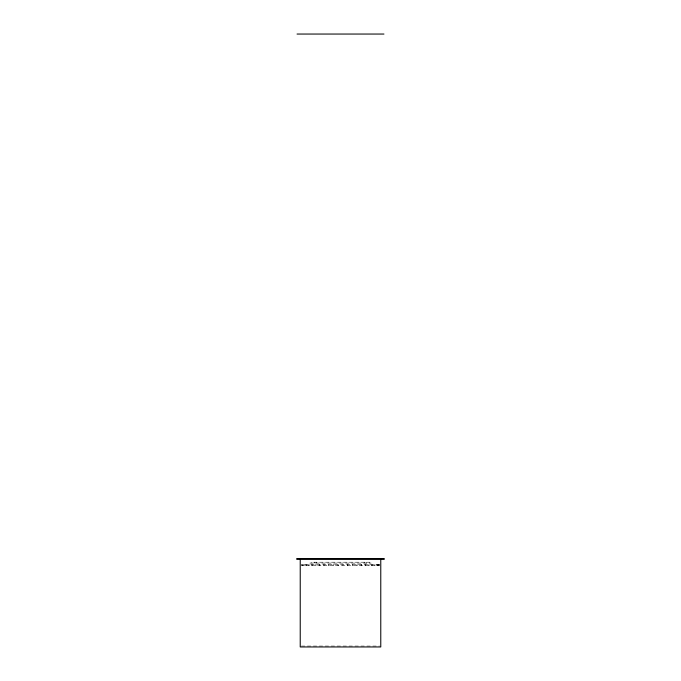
<?xml version="1.0" encoding="UTF-8"?>
<svg xmlns="http://www.w3.org/2000/svg" width="681" height="681" viewBox="0 0 681 681"><rect width="100%" height="100%" fill="white"/><g stroke="black" fill="none" stroke-linecap="round" stroke-linejoin="round"><path stroke-width="0.51" stroke-dasharray="3.4 2.55" d="M316.231 562.208L315.984 563.085M366.489 562.208L366.242 563.085M309.855 563.085L371.145 563.085M301.411 646.073L379.589 646.073M364.769 562.208L365.016 563.085M314.511 562.208L314.758 563.085M378.917 564.643L378.917 565.519M378.662 564.643L378.662 565.519M378.61 564.643L378.61 565.519M377.708 564.643L377.708 565.519M377.138 564.643L377.138 565.519M376.218 564.643L376.218 565.519M375.027 564.643L375.027 565.519M374.167 564.643L374.167 565.519M372.379 564.643L372.379 565.519M371.579 564.643L371.579 565.519M369.919 563.085L369.672 562.208L311.328 562.208L311.081 563.085M369.221 564.643L369.221 565.519M368.506 564.643L368.506 565.519M365.612 564.643L365.612 565.519M364.99 564.643L364.99 565.519M361.611 564.643L361.611 565.519M361.083 564.643L361.083 565.519M357.278 564.643L357.278 565.519M356.853 564.643L356.853 565.519M352.673 564.643L352.673 565.519M352.375 564.643L352.375 565.519M347.88 564.643L347.88 565.519M347.702 564.643L347.702 565.519M342.909 564.643L342.977 565.519M333.298 564.643L333.298 565.519M333.12 564.643L333.12 565.519M328.625 564.643L328.625 565.519M328.327 564.643L328.327 565.519M324.147 564.643L324.147 565.519M323.722 564.643L323.722 565.519M319.917 564.643L319.917 565.519M319.389 564.643L319.389 565.519M316.01 564.643L316.01 565.519M315.388 564.643L315.388 565.519M312.494 564.643L312.494 565.519M311.779 564.643L311.779 565.519M309.421 564.643L309.421 565.519M308.621 564.643L308.621 565.519M306.833 564.643L306.833 565.519M305.973 564.643L305.973 565.519M304.782 564.643L304.782 565.519M303.862 564.643L303.862 565.519M303.292 564.643L303.292 565.519M302.39 564.643L302.338 565.519M302.083 564.643L302.083 565.519M379.589 564.643L301.411 564.643L301.411 565.519L379.589 565.519L379.589 564.643M338.091 565.519L338.091 564.643L338.023 565.519"/><path stroke-width="1.02" d="M297.044 34.05L383.956 34.05M296.72 558.514L384.28 558.514M296.72 559.39L384.28 559.39M380.773 559.39L380.773 646.95L300.227 646.95L300.227 559.39"/></g></svg>
